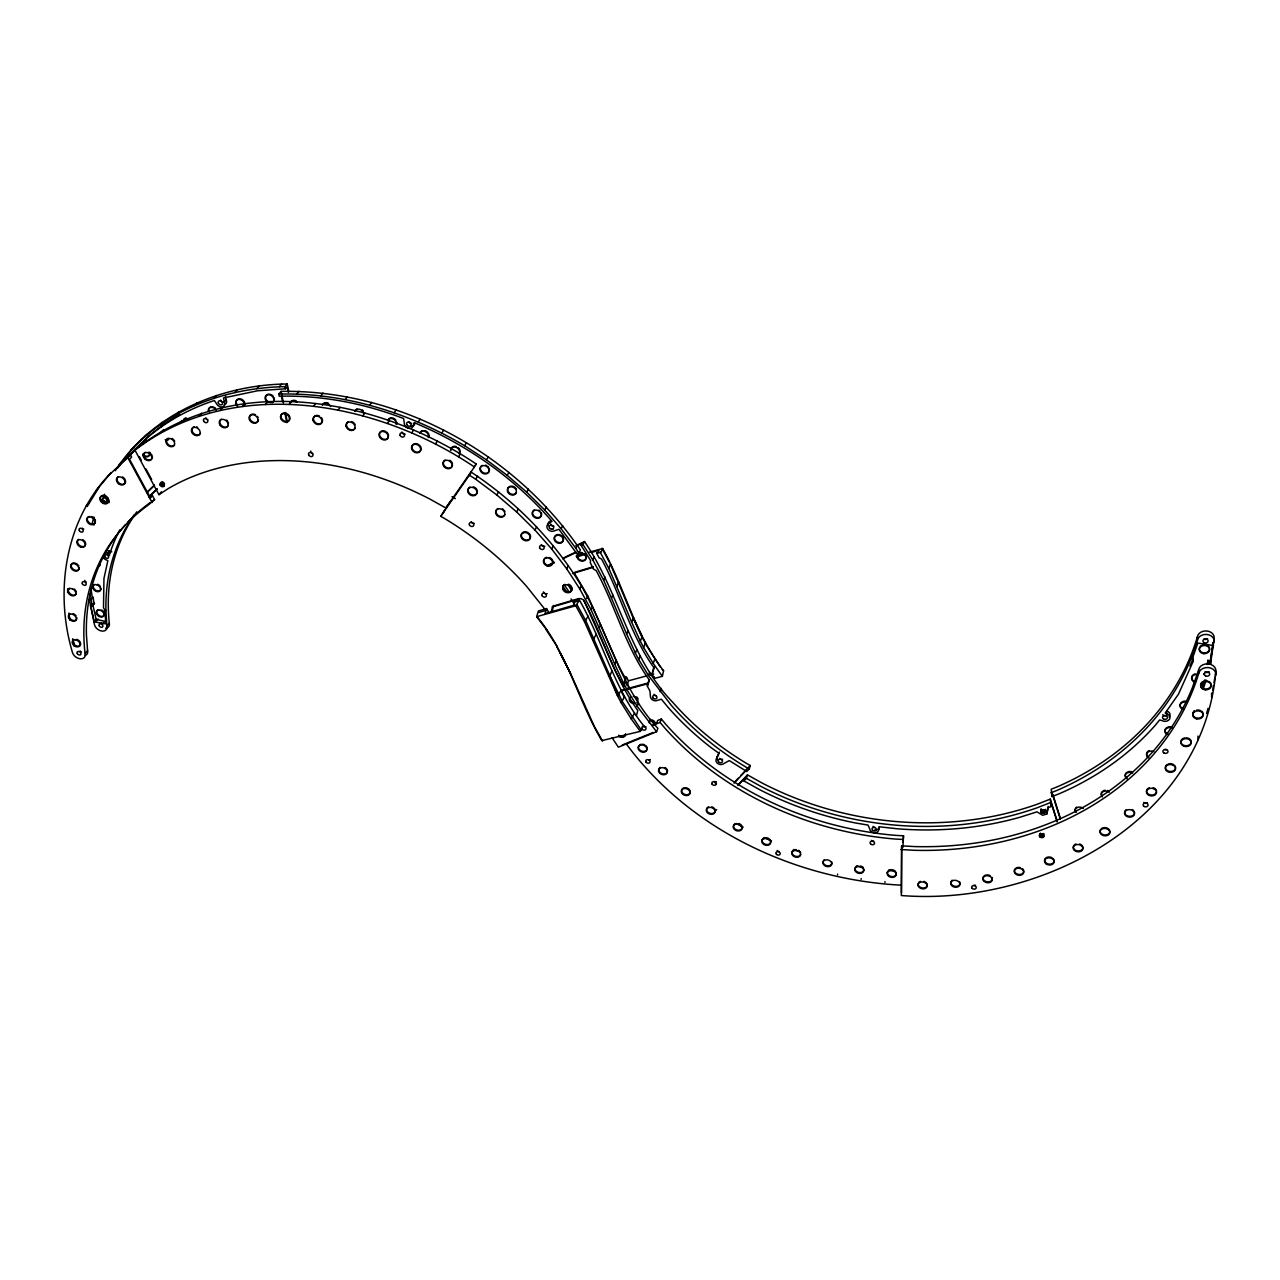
<?xml version="1.0" encoding="UTF-8"?>
<svg xmlns="http://www.w3.org/2000/svg" width="1280" height="1280" viewBox="0 0 1280 1280"><rect width="100%" height="100%" fill="white"/><g stroke="black" fill="none" stroke-linecap="round" stroke-linejoin="round"><path stroke-width="1.5" d="M1207.984 659.968L1208.032 663.488L1210.56 663.84L1214.176 638.32A8.464 6.736 -0.7 0 0 1206.64 630.944A8.464 6.736 -0.7 0 0 1197.344 637.024A300 251.488 10.9 0 1 1057.264 786.832L1051.2 789.232L1052.048 796.56L1059.456 793.648A305.712 256.016 10.9 0 0 1155.36 725.184L1159.6 719.952L1162.16 720.624A5.024 3.92 2.3 0 0 1169.456 719.28A5.024 3.92 2.3 0 0 1166.656 713.76L1166.704 710.976A5.008 3.904 2.3 0 1 1169.168 716.912M67.6 592.352L67.76 588.608M737.952 785.408L744.752 778.24L743.936 780.944L758.72 789.168A307.872 256.992 11.1 0 0 855.776 823.024L868.016 825.072L869.712 828.816A4.528 3.44 13.1 0 0 874.208 832.704A4.528 3.44 13.1 0 0 878.672 829.648L879.408 826.8L897.008 828.752A307.872 256.992 11.1 0 0 1020.144 817.184L1036.96 811.856L1042.704 815.312L1046.912 813.92L1048.144 807.68L1051.12 806.512L1051.392 803.664L1057.168 821.936M1052.048 796.56L1052.224 794.544M1046.912 813.92L1048.112 806.384M1051.12 806.512L1050.272 799.12L1037.792 804.032A302.112 252.448 11 0 1 761.696 782.816L747.456 774.88L738.064 784.768M1039.776 833.936C1038.016 836.768 1044.656 838.496 1042.608 833.856M1044.688 812.912C1048.72 806.208 1040.976 818.24 1041.088 810.432M1042.32 836.816L1043.2 833.728M1045.072 812.576L1045.616 809.296M1042.912 836.688L1043.712 833.488M1040.048 836.128L1040.336 833.184M1042.384 813.168C1043.632 809.968 1040.8 808.416 1041.36 812.608M1040.528 836.464L1040.816 833.52M1042.992 813.296L1043.264 810.432L1044.96 810.048M1041.088 836.704L1041.376 833.744M1043.6 813.28L1043.872 810.416M1041.696 836.816L1041.984 833.872M1044.176 813.152L1044.448 810.288M1040.784 811.76L1041.072 808.896M1040.992 812.208L1041.28 809.344M1041.824 812.944L1042.112 810.08M1213.568 641.984L1209.936 663.76L1212.624 644.64M1211.504 696.48L1212.128 692.784M1212.736 689.984L1213.376 685.424M1213.984 682.624L1214.928 677.088M1215.232 675.248L1215.888 671.408A8.672 6.832 0 0 0 1208.16 663.888A8.672 6.832 0 0 0 1198.624 670L1192.208 688.16A307.328 254.784 11.3 0 1 914.784 846.576L901.648 845.856L901.344 895.536C1039.616 906.416 1202.624 822 1215.888 671.408M902.896 847.44L903.52 835.792L895.968 835.392A305.136 253.824 11.2 0 1 665.472 723.952L661.344 718.976L657.664 720.48L656.656 723.12L653.056 724.592M903.024 842.16L903.52 835.792M884.88 882.416L885.04 881.616M878.672 829.648L879.232 826.848A4.512 3.44 13 0 1 877.008 829.632M861.056 879.376L861.232 878.576M551.184 612.288L552.656 606.256M552.384 610.816L553.52 605.504M837.488 874.88L837.664 874.08M1045.344 812.16L1044.832 810.368L1042.576 809.696A2.368 1.808 7.5 0 0 1041.104 810.416M92.064 524.096L93.856 516.992M94.032 525.008L95.376 519.728M636.528 715.488L637.808 710.496C613.44 676.928 603.2 635.84 583.328 599.824L580.816 598.576L552.304 606.96M575.872 545.664L584.512 541.568C619.376 592.144 628.8 657.088 672.592 702.144A300 251.488 10.9 0 0 747.104 763.744L750.272 765.52L749.248 768.928L746.784 771.52L729.264 760.576L723.536 763.76A4.432 3.44 18.3 0 1 717.84 763.584A4.432 3.44 18.3 0 1 716.448 758.928L719.04 753.376L710.832 747.408A305.712 256.016 10.9 0 1 668 707.264L661.392 699.216L657.456 700.384A4.48 3.536 21.1 0 1 650.464 697.056L649.936 691.008L647.328 686.16L649.024 679.584C625.264 646.432 615.456 605.984 596.112 570.464L593.664 569.248L590.288 562.704L590.576 560.496L581.168 545.488L582.336 543.104L577.2 545.552M649.456 679.616L648.608 682.896L628.544 688.272M602.688 548.56C625.008 588.288 634.96 634.528 663.584 670.784L662.368 676.304L654.416 678.432L652.08 674.064L653.776 667.504C630.256 634.528 620.624 594.32 601.504 558.992L599.072 557.792L596.576 553.12L600.88 552.384L602.688 548.56L589.024 552.224M654.528 666.736L652.08 674.064M1206.96 664.496L1207.984 660.736L1209.888 660.992M1202.064 688.592L1204.864 679.84M1206.112 680.048L1203.296 688.832M1206.592 713.536L1208.048 708.32M388.464 436.832L388.304 437.408A4.864 3.936 36.1 0 1 382.384 438.688A4.864 3.936 36.1 0 1 379.792 432.768A4.864 3.936 36.1 0 1 385.696 431.488M396.272 424.448L396.4 424.016A4.816 3.92 36.3 0 0 392.992 418.864A4.816 3.92 36.3 0 0 387.696 420.432M396.544 424.4L396.832 423.392A4.816 3.92 36.3 0 0 396.816 422.304M409.472 428.4A4.848 3.968 35.8 0 0 413.344 425.424L414.16 422.624C466.72 444.56 514.688 478.176 551.984 521.344L548.768 523.568A4.736 3.904 28 0 0 547.728 529.056A4.736 3.904 28 0 0 554.112 530.896L558.944 529.312L577.024 553.904L578.896 553.024L580.4 549.936C514.496 453.024 398.912 389.472 281.088 391.36L278.816 394.08L279.248 396.208C321.648 395.136 364.112 403.312 403.6 418.544L404.272 422.816A4.848 3.968 35.8 0 0 408.272 428.208M428.24 437.664L428.544 436.672A4.8 3.936 35 0 0 425.168 431.536A4.8 3.936 35 0 0 419.824 433.088M428.656 437.04L428.96 436.048A4.8 3.936 35 0 0 425.008 430.704M743.936 780.944L746.416 778.336L747.456 774.88M450.576 449.856L450.88 448.864A4.784 3.936 33.6 0 1 456.816 447.6A4.784 3.936 33.6 0 1 459.28 453.44M716.448 758.928L719.248 752.112M1050.864 792.832L1056.944 790.432A300.768 251.84 10.9 0 0 1191.088 658.464L1197.36 640.496L1197.344 637.024M1196.576 643.824L1192.304 656.032L1193.104 661.552L1178.496 694.112L1165.216 713.04L1166.656 713.76M1193.104 661.552L1192.304 658.784L1197.808 643.056L1213.616 645.616M102.24 499.616L104.224 497.44L108.736 501.136L106.784 503.312L102.24 499.616L104.656 494.24M612.128 737.792L618.368 747.2L656.576 731.728L657.856 728.288C620.208 687.936 608.368 632.544 581.376 585.824C553.856 540.256 515.584 501.456 471.216 472.144L470.08 473.792M652.848 725.312L660.08 722.368L661.344 718.976M649.152 722.768L650.464 719.344M660.08 691.664L661.328 688.384M537.328 617.024C567.376 653.408 578.096 700.544 601.808 740.608L640.256 731.376L643.232 726.048L644.112 726.224C613.648 688.672 602.752 640.368 578.848 599.072L579.056 600.672L575.776 605.776L536.64 616.672L538.368 610.992L546.56 608.576L549.2 613.312M1201.344 687.616L1203.424 682.224L1203.456 684.992M647.328 686.16L648.32 683.616L628.256 688.976M634.56 712.992L631.344 719.056L640.256 731.376M656.576 731.728L637.2 706.304L638.544 702.896M749.248 768.928L746.064 767.152A300.768 251.84 10.9 0 1 671.376 705.44L648.432 675.44L649.728 672.192M662.368 676.304L653.2 663.376L655.04 658.72M624.496 696.784L621.184 702.752L631.344 719.056M637.2 706.304L627.2 690.144L628.576 686.784M574.24 572.912L587.792 596L619.024 666.656L624.208 676.192L626.528 677.344L628.416 680.816L627.232 685.728L625.648 682.832M648.432 675.44L638.704 659.52L640.016 656.288M653.2 663.376L643.584 647.536L645.472 642.912L642.288 637.776M638.704 659.52L635.392 653.088L636.72 649.872M643.584 647.536L640.304 641.152L642.208 636.544L632.784 616.976L641.456 636.16M621.072 690.256L617.712 696.144L621.184 702.752M627.2 690.144L623.792 683.632L625.168 680.272M624.864 681.392L626.528 677.344M635.392 653.088L626.624 633.984L627.984 630.8M640.304 641.152L631.648 622.16L633.584 617.584M575.776 605.776L584.576 621.872L617.712 696.144L609.888 675.776L611.984 670.832M623.792 683.632L614.752 664.272L616.176 660.928M626.624 633.984L611.504 598.208L612.896 595.072M631.648 622.16L616.704 586.576L618.72 582.08L617.952 581.696L632.704 616.896M596.272 634.448L592.736 640.176M614.752 664.272L599.152 627.984L600.624 624.704M1189.856 666.048L1193.088 658.816M611.504 598.208L603.664 580.224L605.104 577.12M616.704 586.576L608.976 568.704L610.288 563.92L617.184 579.92M588.144 616.144L584.576 621.872M599.152 627.984L591.088 609.744L592.576 606.496M586.592 598.592L587.792 596M575.2 600.144L573.76 605.248L545.04 613.664L546.56 608.576M603.664 580.224L592.768 559.84L594.224 556.768M591.088 609.744L579.84 589.056L581.376 585.824M581.168 545.488L583.024 544.608L584.512 541.568M578.896 553.024L575.824 548.256L577.344 545.168M579.84 589.056L566.688 568.752L568.256 565.568M96.24 490.464L110.72 473.088C65.168 519.744 54.256 591.344 72.448 652.464A7.152 4.976 35.6 0 0 80.272 658.8A7.152 4.976 35.6 0 0 85.072 653.616L87.568 650.576L86.432 634.928A270.672 200.56 30.3 0 1 125.36 524.848M87.2 506.48L98.864 487.6M1192.592 713.984L1194.256 710.704M566.688 568.752L551.696 549.008L553.312 545.872M575.824 548.256L561.12 528.752L562.688 525.696M548.768 523.568L550.016 521.184A4.736 3.888 28 0 0 548.416 525.664M551.696 549.008L534.96 530.032L536.624 526.912M561.12 528.752L544.704 509.984L546.32 506.976M534.96 530.032L516.624 511.952L518.336 508.88M544.704 509.984L526.688 492.144L528.352 489.168M516.624 511.952L496.8 494.96L498.576 491.92M526.688 492.144L507.232 475.376L508.944 472.432M507.232 475.376L486.464 459.856L488.24 456.944M496.8 494.96L475.664 479.216L477.504 476.208M468.624 476.144L471.216 472.144M473.664 467.968L476.224 464.016C378.704 398.128 232.56 370.496 134.928 450.112L158.944 494.688L168.08 488.688A269.584 200.288 30.3 0 1 430.416 499.36L445.872 508.032L474.4 466.976C377.232 401.376 234.08 374.272 134.928 450.112M544.864 609.264L526.576 586.336A271.296 200.704 30.3 0 0 444.224 518.288L440.736 516.336L444.832 510.096L443.36 512.48M445.872 508.032L447.728 505.024M448.48 504.192L449.936 501.856M458.544 456.736L460.416 453.808M278.816 394.08C344.112 392.416 408.704 412.624 464.592 445.696L466.416 442.816M115.248 470.736C152.032 413.76 220.976 384.608 287.264 383.984L288.8 391.632M117.776 468L133.52 447.456M441.776 433.056L443.664 430.192M435.504 443.984L437.424 441.072M411.712 432.848L413.696 429.968M413.344 425.424L414.88 423.216A4.848 3.968 35.9 0 1 411.008 426.192M418.208 422.016L420.16 419.2M475.088 465.664L476.224 464.016M440.736 516.336L469.36 475.152L475.664 479.216M459.088 453.696L459.68 452.816A4.784 3.936 33.6 0 0 458.256 447.696M387.392 423.456L389.44 420.592M394.128 412.72L396.144 409.92M369.712 405.216L371.792 402.432M362.752 415.872L364.864 413.04M345.2 399.568L347.328 396.816M338.016 410.144L340.192 407.344M320.8 395.824L322.992 393.088M313.392 406.336L315.616 403.552M128.08 457.408L135.248 448.992M130.032 455.28L148.624 435.888M296.72 394L298.96 391.28M89.536 594.112L90.256 599.376L93.152 597.296L91.232 599.552L89.296 599.2L94.512 624.848A6.992 4.944 35.9 0 0 102.144 631.104A6.992 4.944 35.9 0 0 106.912 625.936L109.296 623.024A264.944 199.056 30.5 0 1 136.784 511.824M289.104 404.464L291.376 401.68M93.776 621.616L102.928 623.552L104.8 621.28L96.144 619.392L94.256 621.68L90.688 605.952M95.68 621.84L98.096 618.928M132.752 451.712C154.88 427.824 183.52 410.656 214.352 400.512L216.528 403.712A4.784 3.712 40.3 0 0 222.384 406.88A4.784 3.712 40.3 0 0 224.32 401.888L223.488 397.952L257.456 390.8L285.456 388.784L287.2 386.688L288.352 392.384M131.008 450.176C170.032 407.792 228.336 387.648 285.024 386.656L287.264 383.984M265.344 404.528L267.664 401.744M90.208 605.888L92.144 606.16L94.576 603.28M279.392 386.688L281.648 384M256.688 388.688L258.992 386.016M242.304 406.48L244.688 403.712M85.072 653.616A271.296 200.704 30.3 0 1 147.664 505.472L154.608 499.664L152.432 495.616L150.464 497.872L129.568 459.28L131.584 457.072L130.448 454.976L108.096 475.936M104.672 552.896A4.432 3.2 37.5 0 1 107.728 553.456L109.648 551.248L111.792 551.824M158.944 494.688L161.408 491.824M163.216 482.464C157.984 480.304 162.16 490.272 164.448 483.808L164.16 483.232M160.512 484.032L162.448 481.808L164.448 483.808M160.704 484.544L162.656 482.32M161.024 485.04L162.976 482.816M161.456 485.472L163.392 483.248M161.968 485.808L163.904 483.584M234.864 392.544L237.216 389.872M220.192 410.32L222.624 407.552M224.32 401.888L226.16 399.792L225.344 395.856M214.096 398.192L216.496 395.504M199.168 415.952L201.632 413.184M105.68 501.984L107.632 499.808M106.304 502.592L108.256 500.432M194.56 405.536L196.976 402.864M179.392 423.328L181.888 420.56M177.776 416.368L179.68 414.272L164.768 423.632M176.368 414.528L178.816 411.84M161.008 432.336L163.536 429.568M161.168 426.784L163.648 424.08M124.336 459.76L121.728 462.592L130.448 454.976M159.632 425.024L162.112 422.336M86.208 506.048L88.848 503.168M144.112 442.912L146.672 440.128M119.248 464.56L121.776 461.84M144.496 436.96L146.992 434.256M735.584 781.04L738.256 778.224M740.928 775.392L750.272 765.52M734.048 783.168L746.24 770.288M715.472 810.864L716.672 809.6M734.176 824.496L734.624 824.032A4.432 3.344 17.4 0 1 735.504 823.568M1043.424 836.448L1043.568 833.872M608.512 676.32L609.888 675.776L622.464 701.792L641.536 730.432M148.08 436.48L163.104 424.672M534.4 509.888L533.552 510.496A4.72 3.888 28.9 0 0 533.776 515.84A4.72 3.888 28.9 0 0 539.728 517.216L540.592 516.608A4.72 3.888 28.9 0 0 541.312 512.736M544.8 558.256L545.68 557.664A4.784 3.872 27.3 0 1 546.736 557.328M149.728 497.392L152.432 495.616M151.664 501.6L154.608 499.664M660.384 767.392L659.872 767.68A4.464 3.424 20.1 0 0 659.872 772.304A4.464 3.424 20.1 0 0 665.552 773.696L666.416 773.216A4.464 3.424 20.1 0 0 666.768 769.008M549.152 564.72L554.352 562.256M563.04 558.144L575.2 552.4M547.216 566.144L554.096 562.896M562.72 558.816L576.496 552.304M622.304 744.976L653.136 732.48M1049.936 802.784L1037.424 807.68A302.896 252.8 11.1 0 1 760.704 786.288L746.416 778.336M550.992 563.92L553.616 563.008M564.944 584.384L564.896 584.4A4.736 3.824 26 0 0 563.6 589.456A4.736 3.824 26 0 0 569.52 591.888A4.736 3.824 26 0 0 571.856 587.264M576.08 556.192L583.472 553.92M576.752 556.976L585.984 554.16M591.52 552.48L598.896 550.224L597.36 553.456L596.576 553.12M574.672 572.32L593.264 566.72M572.48 573.568L592.944 567.392M554.56 605.696L579.248 598.432M538.704 612.528L546.768 610.16M575.424 601.744L579.056 600.672M628.416 680.816L646.496 675.936M650.112 674.96L653.744 673.984M624.896 689.248L620.944 690.928L624.592 689.952M641.36 744.272L640.352 744.544A4.48 3.456 21 0 0 639.504 745.04M902.832 839.456L895.264 839.04A305.936 254.176 11.2 0 1 664.208 727.36L660.08 722.368M900.944 849.552L914.128 850.288A308.144 255.136 11.4 0 0 1198.656 673.648A8.704 6.848 0.1 0 1 1208.208 667.552A8.704 6.848 0.1 0 1 1215.952 675.072M888.64 870.288L894.624 870.672M901.376 885.184C795.456 879.664 689.68 829.984 626.096 743.648M102.928 623.552L105.808 623.76L104.928 610.176L103.504 607.76L103.952 578.48L107.856 560.688L106.528 560.032A4.432 3.2 37.5 0 1 103.088 557.248M76.128 646.384L74.672 646.208L73.024 639.152M1211.472 693.584L1212.176 697.376M162.512 486.032L163.584 486.096A2.336 1.76 38.6 0 0 164.4 485.632M856.976 866.048L862.864 867.168M1191.088 658.464L1192.304 658.784M107.728 553.456L109.872 554.032L111.424 548.944A269.904 202.512 30.5 0 1 119.776 529.824M104.928 610.176L105.92 610.432L106.912 625.936M1195.632 681.6L1194.384 681.248A5.088 4 0.5 0 1 1192.912 674.992M1195.104 682.224L1194.384 682.016A5.088 4.016 0.5 0 1 1191.904 677.104A5.088 4.016 0.5 0 1 1197.76 674.544M793.504 849.52L799.184 851.344M1183.52 708.752L1182.336 708.304A5.024 3.92 1.4 0 1 1180.32 703.776M1183.52 709.536L1182.336 709.088A5.024 3.936 1.5 0 1 1180.56 704.08A5.024 3.936 1.5 0 1 1186.672 702.112M1171.952 727.152L1171.568 726.992A4.96 3.856 2.4 0 0 1167.776 727.088M1171.952 727.936L1171.552 727.776A4.96 3.856 2.4 0 0 1165.472 729.568A4.96 3.856 2.4 0 0 1167.088 734.512M1168.256 734.208L1167.104 733.728A4.96 3.856 2.4 0 1 1166.688 727.616M1153.92 751.696L1153.04 751.328A4.896 3.776 3.4 0 0 1147.376 752.64A4.896 3.776 3.4 0 0 1147.728 757.248L1148.688 757.92M1173.328 764.448L1172.144 763.952A5.088 3.904 3 0 0 1168.256 764.032M1153.168 787.696L1154.336 788.176A5.024 3.824 4 0 1 1156.448 790.688M536.64 616.672L546.752 629.936M764.32 837.584L771.44 840.896M663.584 670.784L662.24 669.584M546.112 629.68L557.376 646.8M736.384 823.488L743.232 827.216M556.688 646.448L570.576 673.488L594.144 726.064L602.528 741.024M464.592 445.696L486.464 459.856M82.704 539.632L83.712 540.288M1108.304 828.768L1108.64 829.008A4.896 3.68 5.9 0 1 1108.224 834.192A4.896 3.68 5.9 0 1 1101.328 833.584L1100.608 832.752A4.896 3.68 5.9 0 1 1100.912 829.088M1109.296 791.376L1108.704 790.944A4.768 3.648 5.4 0 0 1107.584 790.48M1109.264 792.16L1108.656 791.744A4.768 3.648 5.4 0 0 1102.864 791.824A4.768 3.648 5.4 0 0 1101.76 796.144L1102.4 796.896M1132.32 809.536L1133.296 810.224M1126.752 777.792L1126.416 777.552A4.832 3.712 4.4 0 1 1126.864 772.336M1127.328 779.024L1126.384 778.352A4.832 3.712 4.4 0 1 1126.4 773.456A4.832 3.712 4.4 0 1 1132.72 773.024M1148.704 757.136L1147.744 756.448A4.896 3.776 3.4 0 1 1149.312 750.624M570.576 673.488L560.288 653.152M106.912 496.704L106.832 496.64A4.688 3.424 39 0 0 105.824 495.968M123.936 478.064L124.368 478.496A4.72 3.488 39.3 0 1 125.024 479.488M142.768 454.144L143.616 455.008A4.608 3.456 39.8 0 0 148.256 456.08A4.608 3.456 39.8 0 0 149.888 452.544M143.008 455.536L143.072 455.6A4.624 3.456 39.7 0 0 148.144 456.464A4.624 3.456 39.7 0 0 148.96 452.096M151.184 454.064L151.216 454.096A4.736 3.552 39.6 0 1 151.872 455.104M1022.544 868.768L1023.248 869.584A4.72 3.52 8.8 0 1 1021.296 874.208A4.72 3.52 8.8 0 1 1014.96 872.32L1014.528 871.424A4.72 3.52 8.8 0 1 1015.12 868.8M1052.896 858.368L1053.6 859.184A4.768 3.568 7.9 0 1 1052.096 863.68A4.768 3.568 7.9 0 1 1045.872 862.784L1045.152 861.968A4.768 3.568 7.9 0 1 1045.376 858.416M1081.776 845.168L1082.416 845.92A4.832 3.616 6.9 0 1 1080.848 850.48A4.832 3.616 6.9 0 1 1074.544 849.584L1073.84 848.752A4.832 3.616 6.9 0 1 1074.08 845.152M1076.368 812.128L1075.664 811.328A4.72 3.584 6.4 0 1 1075.392 808.576M562.736 585.984L566.96 592.32M564.208 584.672L568.832 591.584M660.528 667.168L644.752 642.592M174.032 440.08L174.688 441.104M583.024 544.608L592.768 559.84M216.256 410.416L215.744 409.584A4.72 3.648 40.1 0 0 210.576 407.456A4.72 3.648 40.1 0 0 208.32 411.312M571.024 598.896L575.088 605.472M237.28 404.896L236.64 403.872A4.752 3.712 40 0 1 238.608 398.896A4.752 3.712 40 0 1 244.432 402.048L244.8 403.136A4.752 3.712 40 0 1 244.656 405.2M568.288 585.168L571.36 590.144M577.104 604.816L585.92 620.976L609.888 675.776M127.856 457.792L152.112 502.56M139.44 456.832L141.328 460.336M146.032 469.056L151.664 479.536M600.112 552.048L608.976 568.704M601.984 548.272L609.36 562.176M621.744 692.448L624.144 696.976M959.44 881.616L959.872 882.48A4.624 3.424 10.8 0 1 956.528 886.384A4.624 3.424 10.8 0 1 950.976 883.408L950.832 882.496A4.624 3.424 10.8 0 1 951.024 881.616M991.92 877.392L992.176 877.936A4.672 3.472 9.8 0 1 989.312 881.792A4.672 3.472 9.8 0 1 983.584 879.76L983.152 878.864A4.672 3.472 9.8 0 1 983.712 876.272M584 600.4L615.376 671.136L623.824 686.64L623.616 685.152M108.736 501.136L109.12 502.624M228.144 422.048L228.512 423.152M273.904 397.408L274.272 398.496A4.768 3.76 39.7 0 1 271.344 402.496A4.768 3.76 39.7 0 1 266.016 399.248L265.664 398.144A4.768 3.76 39.7 0 1 270.288 394.32M1050.272 799.12L1057.232 821.104M1052.928 794.704L1060.4 818.432M1052.304 793.728L1060.336 819.232M72.528 639.088L74.192 646.16M96.144 619.392L92.608 603.696L94.048 603.904L93.152 597.296M281.088 391.36L283.44 402.896M285.392 412.512L287.344 422.128M281.424 395.984L282.576 401.696M284.896 413.136L286.832 422.656M285.024 386.656L285.456 388.784M896.16 872.72L896.304 873.616A4.512 3.36 12.7 0 1 891.824 876.576A4.512 3.36 12.7 0 1 887.36 872.736M654.208 676.928L654.416 678.432M68.896 613.056L69.936 620.144M90.976 588.352L92.176 597.12M91.232 599.552L92.144 606.16M289.904 417.568L289.888 417.424A4.864 3.84 38.8 0 0 288.016 414.352M1212.912 642.816L1212.96 645.552M1210.512 660.32L1210.56 663.84M1203.84 673.728L1203.856 674.528M901.648 845.856L901.472 893.008M1198.624 670L1198.656 673.648M1197.968 736.048L1197.984 739.808M451.984 496.64A267.216 199.648 30.4 0 1 455.344 498.64M290.16 402.896A4.816 3.824 39 0 1 296.88 402.288M291.168 401.44A4.816 3.824 39 0 1 296.336 400.976M450.976 450.304A4.784 3.936 33.6 0 1 450.976 449.232L451.28 448.24A4.784 3.936 33.6 0 1 456.08 446.496M388.704 418.96A4.816 3.92 36.3 0 1 390.528 417.952M391.664 417.856A4.816 3.92 36.3 0 1 395.872 420.144M420.256 432.464A4.8 3.936 35 0 1 422.688 430.608M355.008 411.104A4.816 3.888 37.4 0 1 359.664 409.312A4.816 3.888 37.4 0 1 363.664 413.568M355.2 411.504A4.816 3.888 37.4 0 1 356.832 408.992M362.304 409.904A4.816 3.888 37.4 0 1 363.168 410.816M411.68 423.376A2.416 1.968 35.9 0 1 408.688 421.76M875.936 829.888A4.512 3.44 13 0 1 874.784 829.888M874.944 827.376A2.256 1.712 13 0 1 873.008 826.336M323.328 403.776A4.816 3.856 38.3 0 1 328.544 403.312M322.32 405.232A4.816 3.856 38.3 0 1 326.336 403.312A4.816 3.856 38.3 0 1 330.576 406.592M508.08 488A4.752 3.904 30.4 0 0 509.408 493.024A4.752 3.904 30.4 0 0 514.944 493.968L515.792 493.36A4.752 3.904 30.4 0 0 516.4 492.544M515.088 487.504A4.752 3.904 30.4 0 0 508.688 487.184L507.696 488.64A4.752 3.92 30.4 0 0 509.04 493.664A4.752 3.92 30.4 0 0 514.576 494.608L515.424 494A4.752 3.92 30.4 0 0 514.704 488.16A4.752 3.92 30.4 0 0 508.32 487.824M515.904 488.4A4.752 3.904 30.4 0 1 516.48 489.424M553.136 528.944A4.736 3.888 28 0 1 551.952 528.736M553.824 526.192A2.352 1.936 28 0 1 550.768 524.064M488.48 472.24A4.768 3.936 32 0 1 482.592 472.304A4.768 3.936 32 0 1 480.72 466.848L481.328 466.016A4.768 3.936 32 0 1 482.176 465.408M485.536 465.152A4.768 3.936 32 0 1 486.688 465.616M487.712 466.336A4.768 3.936 32 0 1 488.544 467.232M489.12 468.272A4.768 3.936 32 0 1 489.088 471.408L488.096 472.88A4.768 3.936 32 0 1 482.208 472.944A4.768 3.936 32 0 1 480.32 467.488L480.928 466.656A4.768 3.936 32 0 1 486.832 466.592A4.768 3.936 32 0 1 488.704 472.048M561.904 535.92A4.688 3.84 27.4 0 1 561.648 542.208L560.608 542.544A4.688 3.84 27.4 0 1 555.344 540.368A4.688 3.84 27.4 0 1 555.52 535.552L556.384 534.96A4.688 3.84 27.4 0 1 560.896 535.216M538.928 510.128A4.72 3.888 28.9 0 1 539.936 510.832M717.52 759.808A4.432 3.424 18.3 0 1 717.312 756.288M722.576 759.232A2.208 1.712 18.3 0 1 719.584 758.336M584.752 553.904A4.624 3.792 26.1 0 1 585.056 559.712A4.624 3.792 26.1 0 1 578.464 558.56A4.624 3.792 26.1 0 1 579.296 552.96L580.336 552.624A4.624 3.792 26.1 0 1 582.64 552.752M655.776 695.632A2.224 1.76 21.1 0 1 654.064 694.304M652.016 719.92A4.4 3.44 21 0 1 653.072 720.352M654.016 720.992A4.4 3.44 21 0 1 654.752 721.792M655.264 722.672A4.4 3.44 21 0 1 655.056 725.344M634.208 702.896A4.432 3.472 21.8 0 1 629.664 698.048M636.704 696.992A4.432 3.472 21.8 0 1 637.968 698.688M650.624 720.432A4.416 3.44 21 0 1 655.136 725.248M633.28 696.4A4.432 3.472 21.8 0 1 637.456 698.944A4.432 3.472 21.8 0 1 636.88 702.8M633.936 703.616A4.432 3.472 21.8 0 1 629.76 701.088A4.432 3.472 21.8 0 1 630.336 697.232M1127.92 771.824A4.832 3.712 4.4 0 1 1131.616 771.76M1197.36 640.496A8.48 6.752 -0.6 0 1 1206.672 634.432A8.48 6.752 -0.6 0 1 1214.24 641.824M1075.6 812.128A4.72 3.584 6.4 0 1 1077.136 807.6A4.72 3.584 6.4 0 1 1083.296 808.464M1075.92 807.76A4.72 3.584 6.4 0 1 1076.704 807.072M1101.808 795.344A4.768 3.648 5.4 0 1 1102.096 791.712M1102.912 791.024A4.768 3.648 5.4 0 1 1105.12 790.272M1180.896 702.848A5.024 3.92 1.4 0 1 1181.744 702.08M1182.832 701.52A5.024 3.92 1.4 0 1 1185.376 701.12M1207.616 638.608A2.592 2.064 -0.7 0 1 1204.016 639.136M1167.104 714.992A2.496 1.952 2.2 0 1 1162.8 714.672M1207.376 645.472A5.152 4.096 -0.4 0 1 1209.264 650.224A5.152 4.096 -0.4 0 1 1203.968 652.912L1202.656 652.672A5.152 4.096 -0.4 0 1 1199.584 647.456M1200.192 646.496A5.152 4.096 -0.4 0 1 1201.104 645.712M1202.24 645.136A5.152 4.096 -0.4 0 1 1206.176 644.976M1193.92 674.32A5.088 4 0.5 0 1 1195.12 673.872M101.04 588.208A4.336 3.088 36.8 0 1 96.08 590.48A4.336 3.088 36.8 0 1 94.048 584.512M97.696 584.288A4.336 3.088 36.8 0 1 100.288 586.352M146.928 492.672A269.904 202.512 30.5 0 1 154.08 485.888M104.368 614.912A4.288 3.04 36.2 0 1 98.608 615.2A4.288 3.04 36.2 0 1 97.904 609.728M101.696 610A4.288 3.04 36.2 0 1 104.4 613.184M105.92 610.432A265.552 199.216 30.5 0 1 134.336 514.624M148.96 497.088A265.552 199.216 30.5 0 1 157.344 489.056M271.408 394.768A4.768 3.76 39.7 0 1 273.28 396.384M272.336 402.64A4.768 3.76 39.7 0 0 273.776 399.088L273.424 398A4.768 3.76 39.7 0 0 268.096 394.72A4.768 3.76 39.7 0 0 265.168 398.736L265.52 399.824A4.768 3.76 39.7 0 0 268.032 402.448M237.616 406.368A4.752 3.712 40 0 1 236.768 405.472L236.128 404.464A4.752 3.712 40 0 1 238.096 399.472A4.752 3.712 40 0 1 243.92 402.64L244.288 403.728A4.752 3.712 40 0 1 244.368 404.8M209.216 411.792A4.72 3.648 40.1 0 1 209.44 407.856A4.72 3.648 40.1 0 1 213.28 406.96M214.4 407.408A4.72 3.648 40.1 0 1 215.408 408.112M183.296 420.336A4.688 3.584 40.1 0 1 188.656 419.088M102.336 502.464A2.256 1.648 38.8 0 1 105.872 503.504M105.552 502.384A2.256 1.648 38.9 0 1 104.624 501.008M101.664 622.992A2.128 1.504 36 0 1 101.472 622.544M109.552 555.536A2.208 1.584 37.5 0 1 108.032 554.912M147.472 491.904A269.424 202.384 30.5 0 1 154.512 485.04M105.744 550.992A4.416 3.2 37.5 0 1 109.648 551.248M226.16 399.792A4.768 3.696 40.3 0 1 224.224 404.768M223.232 402.192A2.368 1.84 40.3 0 1 220.672 400.032M109.296 623.024A6.976 4.944 36 0 1 105.6 628.176M148.752 497.088A264.944 199.056 30.5 0 1 156.896 488.896M183.632 420.704A4.688 3.584 40.1 0 1 185.936 417.952M168.896 438.624A4.656 3.52 40 0 1 165.792 440.464M168.256 439.424A4.656 3.52 40 0 1 165.232 439.68M99.76 562.192A4.384 3.152 37.4 0 1 98.352 566.544M451.76 466.8A4.848 3.968 33.4 0 0 449.264 460.912A4.848 3.968 33.4 0 0 443.264 462.176L442.96 463.168A4.848 3.968 33.4 0 0 445.76 468.048A4.848 3.968 33.4 0 0 451.152 467.632L452.176 466.144A4.848 3.952 33.4 0 0 452.48 465.152M468.656 488.384A4.864 3.968 31.7 0 1 474.656 488.32A4.864 3.968 31.7 0 1 476.592 493.856M474.208 523.392A2.4 1.936 30.8 0 1 471.232 521.776M800.672 854.352A4.448 3.328 15.6 0 1 795.392 856.24A4.448 3.328 15.6 0 1 792.16 851.776L792.56 850.992A4.448 3.328 15.6 0 1 793.232 850.352M794.128 849.904A4.448 3.328 15.6 0 1 796.304 849.664M798.512 850.32A4.448 3.328 15.6 0 1 799.44 850.96M800.16 851.728A4.448 3.328 15.6 0 1 800.624 852.592M762.176 839.84A4.448 3.344 16.5 0 0 764.912 844.112A4.448 3.344 16.5 0 0 770.288 843.2L770.688 842.416A4.448 3.344 16.5 0 0 770.608 840.64M765.152 837.712A4.448 3.344 16.5 0 0 762.576 839.056L761.968 840.624A4.448 3.344 16.5 0 0 764.688 844.896A4.448 3.344 16.5 0 0 770.064 843.984L770.464 843.2A4.448 3.344 16.5 0 0 767.744 838.912A4.448 3.344 16.5 0 0 762.368 839.84M766.272 837.712A4.448 3.344 16.5 0 1 768.48 838.368M769.408 839.008A4.448 3.344 16.5 0 1 770.128 839.776M684.56 787.776A4.448 3.392 19.3 0 0 683.536 788.032L682.688 788.512A4.448 3.392 19.3 0 0 683.04 793.456A4.448 3.392 19.3 0 0 689.184 794.016L689.808 793.344A4.448 3.392 19.3 0 0 690.064 790.736M685.68 787.76A4.448 3.392 19.3 0 1 687.888 788.432M688.816 789.072A4.448 3.392 19.3 0 1 689.568 789.856M887.36 872.672A4.512 3.376 12.7 0 1 891.68 870.576A4.512 3.376 12.7 0 1 896 873.52L896.16 874.416A4.512 3.376 12.7 0 1 891.68 877.376A4.512 3.376 12.7 0 1 887.216 873.536L887.52 871.872A4.512 3.36 12.7 0 1 887.968 871.088M823.232 861.152A4.464 3.344 14.6 0 0 826.448 865.616A4.464 3.344 14.6 0 0 831.776 863.744L831.904 862.88A4.464 3.344 14.6 0 0 831.744 861.984M823.648 860.384A4.464 3.344 14.6 0 1 824.336 859.744M650.368 759.616A2.224 1.712 20.7 0 1 648.736 759.648M888.672 870.448A4.512 3.36 12.7 0 1 894.08 870.432M895.008 871.072A4.512 3.36 12.7 0 1 895.712 871.856M733.984 824.688A4.432 3.344 17.4 0 0 735.84 829.52A4.432 3.344 17.4 0 0 741.696 828.832L742.096 828.048A4.432 3.344 17.4 0 0 738.784 823.536M547.168 593.648A2.352 1.888 26.7 0 1 543.504 591.888M544.848 546.16A2.4 1.952 27.8 0 1 541.344 544.72M625.536 734.016A4.544 3.504 21.9 0 1 623.632 736.992L622.608 737.28A4.544 3.504 21.9 0 1 619.248 736.64M625.776 734.208A4.544 3.504 21.9 0 1 623.936 736.24L622.912 736.528A4.544 3.504 21.9 0 1 618.576 735.232M527.824 532.512A4.8 3.92 28.7 0 0 523.232 532.24L522.352 532.848A4.8 3.92 28.7 0 0 522.624 538.256A4.8 3.92 28.7 0 0 528.672 539.664L529.552 539.072A4.8 3.92 28.7 0 0 528.848 533.216M386.752 432.208A4.864 3.936 36.1 0 1 388.56 435.296M418.24 444.304A4.864 3.952 34.8 0 0 412.272 445.584L411.984 446.592A4.864 3.952 34.8 0 0 415.392 451.76A4.864 3.952 34.8 0 0 420.784 450.208L421.088 449.2A4.864 3.952 34.8 0 0 419.28 445.024M779.056 851.472A2.208 1.664 16.1 0 1 777.152 850.448M95.424 522.384A4.64 3.36 38.6 0 1 90.256 523.488L89.264 522.816A4.64 3.36 38.6 0 1 89.36 516.4M91.456 516.528A4.64 3.36 38.6 0 1 92.544 516.976M93.552 517.648A4.64 3.36 38.6 0 1 94.4 518.496M95.056 519.456A4.64 3.36 38.6 0 1 95.456 520.48M87.568 650.576A7.136 4.976 35.7 0 1 85.28 655.456M873.648 841.056A2.272 1.712 13.1 0 1 871.472 840.416M127.968 522A270.672 200.56 30.3 0 1 150.176 502.576M125.424 480.544A4.72 3.488 39.3 0 1 123.792 484.112A4.72 3.488 39.3 0 1 119.04 483.008L118.176 482.144A4.72 3.488 39.3 0 1 118.304 476.72M122.464 476.944A4.72 3.488 39.3 0 1 123.488 477.616M108.752 499.52A4.688 3.424 39 0 1 103.488 502.592L102.464 501.92A4.688 3.424 39 0 1 100.592 497.104A4.688 3.424 39 0 1 104.736 495.504M107.696 497.504A4.688 3.424 39 0 1 108.352 498.48M76.864 617.712A4.432 3.12 36.5 0 1 71.84 619.984A4.432 3.12 36.5 0 1 69.696 613.936M73.424 613.728A4.432 3.12 36.5 0 1 74.432 614.256M75.344 614.976A4.432 3.12 36.5 0 1 76.08 615.824M355.264 427.952A4.88 3.92 37.2 0 1 350.56 429.712A4.88 3.92 37.2 0 1 346.512 425.44L346.48 424.336A4.88 3.92 37.2 0 1 348.112 421.824M351.456 421.536A4.88 3.92 37.2 0 1 355.152 424.72M549.12 557.472A4.784 3.872 27.3 0 1 552.848 561.072A4.784 3.872 27.3 0 1 551.056 564.992L550 565.344A4.784 3.872 27.3 0 1 545.024 563.584A4.784 3.872 27.3 0 1 544.176 559.056M496.368 510.032A4.832 3.952 30.2 0 0 497.744 515.104A4.832 3.952 30.2 0 0 503.376 516.08L504.24 515.472A4.832 3.952 30.2 0 0 504.864 514.64M497.856 508.592A4.832 3.952 30.2 0 0 496.992 509.2L495.984 510.704A4.832 3.952 30.2 0 0 497.36 515.792A4.832 3.952 30.2 0 0 502.992 516.752L503.856 516.144A4.832 3.952 30.2 0 0 503.104 510.224A4.832 3.952 30.2 0 0 496.592 509.872M502.448 508.832A4.832 3.952 30.2 0 1 503.488 509.552M504.336 510.464A4.832 3.952 30.2 0 1 504.912 511.504M568.32 584.224A4.736 3.824 26 0 1 571.296 586.272M476.368 494.032A4.864 3.968 31.7 0 1 470.384 494.08A4.864 3.968 31.7 0 1 468.464 488.56M469.92 487.088A4.864 3.968 31.7 0 0 469.072 487.712L468.048 489.216A4.864 3.968 31.7 0 0 469.984 494.736A4.864 3.968 31.7 0 0 475.968 494.704L476.992 493.2A4.864 3.968 31.7 0 0 477.312 491.12M473.36 486.848A4.864 3.968 31.7 0 1 477.008 490.016M1210.704 683.136A5.296 4.144 0.4 0 1 1205.44 689.008L1204.096 688.768A5.296 4.144 0.4 0 1 1202.512 681.696M1203.664 681.12A5.296 4.144 0.4 0 1 1207.712 680.992M1208.944 681.488A5.296 4.144 0.4 0 1 1209.968 682.224M642.016 726.944A2.288 1.776 21.2 0 1 645.28 727.152A2.288 1.776 21.2 0 1 645.296 729.84A2.288 1.776 21.2 0 1 642.032 729.168M708.56 806.88A4.432 3.36 18.4 0 0 707.696 807.36L707.04 808.016A4.432 3.36 18.4 0 0 708.464 812.592A4.432 3.36 18.4 0 0 714.144 812.816L714.784 812.16A4.432 3.36 18.4 0 0 714.56 808.704M711.824 806.848A4.432 3.36 18.4 0 1 713.824 807.92M854.944 868.688A4.496 3.344 13.6 0 1 859.792 866.672A4.496 3.344 13.6 0 1 863.68 870.416M863.712 870.48A4.496 3.344 13.6 0 1 858.864 872.48A4.496 3.344 13.6 0 1 854.976 868.752M857.168 866.016A4.496 3.344 13.6 0 0 855.12 867.888L854.816 869.552A4.496 3.344 13.6 0 0 858.704 873.296A4.496 3.344 13.6 0 0 863.536 871.28L863.856 869.616A4.496 3.344 13.6 0 0 863.696 868.72M860.528 866A4.496 3.344 13.6 0 1 863.232 867.856M1201.472 711.12A5.232 4.064 1.2 0 1 1202.608 716A5.232 4.064 1.2 0 1 1196.864 718.064L1195.584 717.712A5.232 4.064 1.2 0 1 1194.08 711.36M1196.352 710.224A5.232 4.064 1.2 0 1 1200.336 710.512M1101.744 828.384A4.896 3.68 5.9 0 1 1107.68 828.336M665.072 767.568A4.464 3.424 20.1 0 1 666.016 768.224M920.496 881.376A4.576 3.408 11.8 0 0 918.192 884.128L918.336 885.024A4.576 3.408 11.8 0 0 923.264 888.032A4.576 3.408 11.8 0 0 927.264 885.024L927.12 884.128A4.576 3.408 11.8 0 0 925.968 882.464M923.936 881.376A4.576 3.408 11.8 0 1 925.04 881.824M951.488 880.832A4.624 3.424 10.8 0 1 952.24 880.192M1015.904 868.144A4.72 3.52 8.8 0 1 1020.48 867.664M984.48 875.632A4.672 3.472 9.8 0 1 990.096 875.616M1209.152 671.664A2.656 2.096 0 0 1 1204.96 671.808M1166.608 749.488A2.56 1.968 2.8 0 1 1164.672 749.52M1147.328 802.656A2.496 1.888 4.3 0 1 1143.808 802.352M405.152 434.16A2.432 1.984 35.7 0 1 401.968 431.968M152.272 456.16A4.736 3.552 39.6 0 1 150.592 459.792A4.736 3.552 39.6 0 1 145.824 458.688L144.96 457.808A4.736 3.552 39.6 0 1 145.152 452.336M149.328 452.528A4.736 3.552 39.6 0 1 150.352 453.232M289.952 418.528A4.864 3.84 38.8 0 1 286.304 421.504A4.864 3.84 38.8 0 1 281.424 418.16L281.056 417.04A4.864 3.84 38.8 0 1 282.56 413.44A4.864 3.84 38.8 0 1 286.976 413.632M451.568 466.992A4.848 3.952 33.4 0 1 446.176 467.392A4.848 3.952 33.4 0 1 443.376 462.528L443.68 461.52A4.848 3.952 33.4 0 1 445.12 460.048M449.68 460.272A4.848 3.952 33.4 0 1 452.48 464.064M174.512 445.024A4.768 3.616 39.7 0 1 168.528 444.752L167.648 443.856A4.768 3.616 39.7 0 1 167.904 438.304M172.128 438.496A4.768 3.616 39.7 0 1 173.168 439.2M312.752 453.648A2.4 1.888 37.1 0 1 310.736 451.024M207.936 419.856A2.416 1.856 40 0 1 205.904 417.76M647.088 749.12A4.48 3.456 21 0 1 646.096 750.624L645.248 751.12A4.48 3.456 21 0 1 639.952 750.096A4.48 3.456 21 0 1 638.864 745.712M642.48 744.24A4.48 3.456 21 0 1 644.704 744.912M645.664 745.552A4.48 3.456 21 0 1 647.152 748.192M645.952 726.672A2.272 1.776 21.2 0 1 644.256 726.432M76.32 593.552A4.48 3.168 37.1 0 1 70.416 594.016A4.48 3.168 37.1 0 1 69.456 588.24M74.352 589.056A4.48 3.168 37.1 0 1 75.2 589.84M75.856 590.752A4.48 3.168 37.1 0 1 76.288 591.728M85.6 543.072A4.592 3.296 38.1 0 1 81.552 546.448L80.48 546.016A4.592 3.296 38.1 0 1 78.688 539.376M84.56 541.12A4.592 3.296 38.1 0 1 85.2 542.08M79.36 567.936A4.528 3.232 37.6 0 1 75.232 570.272L74.16 569.84A4.528 3.232 37.6 0 1 71.2 565.024A4.528 3.232 37.6 0 1 75.296 563.136M76.352 563.584A4.528 3.232 37.6 0 1 77.344 564.24M78.192 565.056A4.528 3.232 37.6 0 1 78.832 565.984M258.496 419.648A4.848 3.792 39.3 0 1 254.912 422.592A4.848 3.792 39.3 0 1 250.048 419.28L249.68 418.176A4.848 3.792 39.3 0 1 251.12 414.576A4.848 3.792 39.3 0 1 255.488 414.768M257.408 416.4A4.848 3.792 39.3 0 1 258.064 417.44M319.52 416.048A4.88 3.888 38.1 0 0 313.456 418.368L313.52 419.472A4.88 3.888 38.1 0 0 318.16 423.872A4.88 3.888 38.1 0 0 322.464 420.96L322.416 419.856A4.88 3.888 38.1 0 0 321.44 417.68M200.48 433.152A4.8 3.68 39.7 0 1 193.072 432.816L192.432 431.792A4.8 3.68 39.7 0 1 194.32 426.816M196.528 426.912A4.8 3.68 39.7 0 1 197.664 427.376M228.384 425.232A4.832 3.744 39.6 0 1 220.88 424.896L220.24 423.856A4.832 3.744 39.6 0 1 221.248 419.216M226.608 420.112A4.832 3.744 39.6 0 1 227.488 421.008M716.464 783.552A4.496 3.456 18.4 0 1 715.344 783.568M716.304 781.648A2.24 1.712 18.4 0 1 714.128 781.456M1074.896 844.464A4.832 3.616 6.9 0 1 1075.936 843.984M1079.616 843.952A4.832 3.616 6.9 0 1 1080.752 844.432M1046.16 857.744A4.768 3.568 7.9 0 1 1051.936 857.712M1134.016 811.072A4.96 3.744 4.9 0 1 1132.832 815.504A4.96 3.744 4.9 0 1 1126.816 815.568L1125.84 814.896A4.96 3.744 4.9 0 1 1126.304 809.616M80.528 642.992A4.384 3.056 35.9 0 1 75.616 645.616A4.384 3.056 35.9 0 1 73.888 639.456M76.704 639.328A4.384 3.056 35.9 0 1 80.144 642.048M81.488 651.872A2.176 1.52 35.6 0 1 80.096 650.96M83.744 529.136A2.304 1.664 38.5 0 1 82.272 528.16M86.176 582.064A2.256 1.6 37.1 0 1 85.696 581.728M85.264 581.328A2.256 1.6 37.1 0 1 84.752 580.384M975.568 885.2A2.32 1.712 10.2 0 1 973.808 885.2M1156.528 791.696A5.024 3.824 4 0 1 1148.688 794.336L1147.712 793.648A5.024 3.824 4 0 1 1149.312 787.76M1186.336 737.808A5.168 3.984 2.1 0 1 1191.12 742.608A5.168 3.984 2.1 0 1 1184.432 745.536L1183.216 745.072A5.168 3.984 2.1 0 1 1180.976 740.96A5.168 3.984 2.1 0 1 1184.992 737.872M1174.32 765.152A5.088 3.904 3 0 1 1174.656 769.888A5.088 3.904 3 0 1 1168.752 771.232L1167.568 770.752A5.088 3.904 3 0 1 1167.136 764.56M831.728 863.68L831.6 864.544A4.464 3.344 14.6 0 1 824.544 865.568A4.464 3.344 14.6 0 1 825.392 859.984A4.464 3.344 14.6 0 1 831.728 863.68M388.144 437.024L387.856 438.048A4.864 3.936 36.1 0 1 380.288 438A4.864 3.936 36.1 0 1 382.128 431.472A4.864 3.936 36.1 0 1 388.144 437.024M411.84 446.224L411.552 447.232A4.864 3.952 34.8 0 0 414.96 452.4A4.864 3.952 34.8 0 0 420.352 450.848L420.656 449.84A4.864 3.952 34.8 0 0 417.232 444.672A4.864 3.952 34.8 0 0 411.84 446.224M741.856 828.816L741.472 829.6A4.432 3.344 17.4 0 1 735.6 830.304A4.432 3.344 17.4 0 1 733.744 825.456L734.4 824.816A4.432 3.344 17.4 0 1 739.616 824.768A4.432 3.344 17.4 0 1 741.856 828.816M792.368 851.792L791.952 852.56A4.448 3.328 15.6 0 0 797.088 857.28A4.448 3.328 15.6 0 0 799.728 852.24A4.448 3.328 15.6 0 0 792.368 851.792M689.552 794.112L688.928 794.784A4.448 3.392 19.3 0 1 682.784 794.224A4.448 3.392 19.3 0 1 682.416 789.28L683.28 788.8A4.448 3.392 19.3 0 1 688.56 789.824A4.448 3.392 19.3 0 1 689.552 794.112M707.44 808.128L706.8 808.784A4.448 3.36 18.4 0 0 708.208 813.36A4.448 3.36 18.4 0 0 713.904 813.584L714.544 812.944A4.448 3.36 18.4 0 0 713.136 808.352A4.448 3.36 18.4 0 0 707.44 808.128M534.048 510.544L533.184 511.152A4.72 3.888 28.9 0 0 533.424 516.496A4.72 3.888 28.9 0 0 539.376 517.872L540.24 517.28A4.72 3.888 28.9 0 0 540.016 511.92A4.72 3.888 28.9 0 0 534.048 510.544M522.864 532.928L521.984 533.536A4.816 3.92 28.7 0 0 522.256 538.944A4.816 3.92 28.7 0 0 528.304 540.352L529.184 539.76A4.816 3.92 28.7 0 0 528.928 534.336A4.816 3.92 28.7 0 0 522.864 532.928M556.048 535.632L555.184 536.224A4.688 3.84 27.4 0 0 555.008 541.04A4.688 3.84 27.4 0 0 560.272 543.216L561.312 542.88A4.688 3.84 27.4 0 0 562.368 537.456A4.688 3.84 27.4 0 0 556.048 535.632M545.328 558.352L544.448 558.944A4.784 3.872 27.3 0 0 544.288 563.824A4.784 3.872 27.3 0 0 549.648 566.032L550.704 565.696A4.784 3.872 27.3 0 0 551.76 560.224A4.784 3.872 27.3 0 0 545.328 558.352M645.808 751.376L644.96 751.872A4.48 3.456 21 0 1 638.896 750.048A4.48 3.456 21 0 1 640.064 745.28L641.088 745.008A4.48 3.456 21 0 1 646.128 747.104A4.48 3.456 21 0 1 645.808 751.376M660.448 767.952L659.6 768.432A4.464 3.424 20.2 0 0 659.6 773.056A4.464 3.424 20.2 0 0 665.28 774.464L666.144 773.984A4.464 3.424 20.2 0 0 666.144 769.344A4.464 3.424 20.2 0 0 660.448 767.952M580.016 553.296L578.976 553.616A4.624 3.792 26.1 0 0 579.344 560.272A4.624 3.792 26.1 0 0 586.016 558.128A4.624 3.792 26.1 0 0 580.016 553.296M565.6 584.768L564.544 585.104A4.752 3.824 26 0 0 564.96 591.84A4.752 3.824 26 0 0 571.776 589.712A4.752 3.824 26 0 0 565.6 584.768M1203.984 653.664L1202.672 653.44A5.152 4.096 -0.3 0 1 1200.784 646.704A5.152 4.096 -0.3 0 1 1209.28 648.192A5.152 4.096 -0.3 0 1 1203.984 653.664M1205.456 689.824L1204.112 689.584A5.296 4.144 0.4 0 1 1202.176 682.736A5.296 4.144 0.4 0 1 1210.896 684.288A5.296 4.144 0.4 0 1 1205.456 689.824M100.16 610.224L99.152 610.032A4.288 3.04 36.2 0 0 97.072 614.784A4.288 3.04 36.2 0 0 103.6 616.016A4.288 3.04 36.2 0 0 100.16 610.224M76.16 639.984L75.12 639.792A4.384 3.056 35.9 0 0 73.056 644.592A4.384 3.056 35.9 0 0 79.712 645.856A4.384 3.056 35.9 0 0 76.16 639.984M1196.864 718.88L1195.584 718.528A5.232 4.064 1.2 0 1 1194.752 711.68A5.232 4.064 1.2 0 1 1203.056 714.048A5.232 4.064 1.2 0 1 1196.864 718.88M97.152 584.912L96.128 584.608A4.336 3.088 36.8 0 0 93.264 588.976A4.336 3.088 36.8 0 0 99.904 590.928A4.336 3.088 36.8 0 0 97.152 584.912M72.864 614.384L71.808 614.064A4.432 3.12 36.5 0 0 68.928 618.464A4.432 3.12 36.5 0 0 75.712 620.48A4.432 3.12 36.5 0 0 72.864 614.384M1184.416 746.368L1183.216 745.888A5.168 3.984 2.1 0 1 1183.328 739.184A5.168 3.984 2.1 0 1 1191.168 742.224A5.168 3.984 2.1 0 1 1184.416 746.368M72.8 589.072L71.744 588.656A4.48 3.168 37.1 0 0 68.176 592.656A4.48 3.168 37.1 0 0 74.976 595.312A4.48 3.168 37.1 0 0 72.8 589.072M1173.328 765.264L1172.144 764.784A5.104 3.904 3 0 0 1165.904 766.56A5.104 3.904 3 0 0 1167.568 771.568L1168.752 772.064A5.104 3.904 3 0 0 1174.976 770.288A5.104 3.904 3 0 0 1173.328 765.264M1154.32 789.008L1153.136 788.528A5.024 3.824 4 0 0 1147.328 789.824A5.024 3.824 4 0 0 1147.696 794.48L1148.672 795.168A5.024 3.824 4 0 0 1155.648 794.368A5.024 3.824 4 0 0 1154.32 789.008M80.976 547.088L79.904 546.656A4.592 3.296 38.1 0 1 77.024 541.328A4.592 3.296 38.1 0 1 82.144 540.272L83.136 540.928A4.592 3.296 38.1 0 1 85.008 545.6A4.592 3.296 38.1 0 1 80.976 547.088M75.792 564.224L74.72 563.792A4.544 3.232 37.6 0 0 70.624 565.664A4.544 3.232 37.6 0 0 73.6 570.48L74.656 570.912A4.544 3.232 37.6 0 0 78.752 569.04A4.544 3.232 37.6 0 0 75.792 564.224M92.976 518.272L91.968 517.6A4.64 3.36 38.6 0 0 86.976 518.304A4.64 3.36 38.6 0 0 88.688 523.456L89.68 524.112A4.64 3.36 38.6 0 0 94.672 523.424A4.64 3.36 38.6 0 0 92.976 518.272M102.912 503.232L101.904 502.544A4.688 3.424 38.9 0 1 100.448 496.944A4.688 3.424 38.9 0 1 106.272 497.264L107.136 498.128A4.688 3.424 38.9 0 1 107.712 502.88A4.688 3.424 38.9 0 1 102.912 503.232M1108.592 829.84L1107.632 829.168A4.896 3.68 5.9 0 0 1101.696 829.216A4.896 3.68 5.9 0 0 1100.56 833.584L1101.28 834.416A4.896 3.68 5.9 0 0 1108.176 835.04A4.896 3.68 5.9 0 0 1108.592 829.84M1133.264 811.056L1132.288 810.368A4.96 3.744 4.9 0 0 1125.808 810.768A4.96 3.744 4.9 0 0 1125.808 815.728L1126.768 816.4A4.96 3.744 4.9 0 0 1133.248 816A4.96 3.744 4.9 0 0 1133.264 811.056M118.464 483.632L117.6 482.768A4.736 3.488 39.3 0 1 117.36 477.616A4.736 3.488 39.3 0 1 122.928 478.24L123.792 479.12A4.736 3.488 39.3 0 1 124.032 484.272A4.736 3.488 39.3 0 1 118.464 483.632M145.264 459.296L144.4 458.432A4.736 3.552 39.6 0 1 144.208 453.216A4.736 3.552 39.6 0 1 149.808 453.84L150.672 454.72A4.736 3.552 39.6 0 1 150.848 459.92A4.736 3.552 39.6 0 1 145.264 459.296M167.984 445.36L167.104 444.48A4.784 3.616 39.7 0 1 167.344 438.912A4.784 3.616 39.7 0 1 173.488 440.704L174.144 441.712A4.784 3.616 39.7 0 1 173.232 446.256A4.784 3.616 39.7 0 1 167.984 445.36M1023.168 870.416L1022.448 869.616A4.72 3.52 8.8 0 0 1016.816 868.496A4.72 3.52 8.8 0 0 1014.432 872.256L1014.864 873.152A4.72 3.52 8.8 0 0 1021.2 875.056A4.72 3.52 8.8 0 0 1023.168 870.416M1045.792 863.616L1045.088 862.8A4.768 3.568 7.9 0 1 1046.576 858.304A4.768 3.568 7.9 0 1 1052.816 859.216L1053.52 860.016A4.768 3.568 7.9 0 1 1052.016 864.512A4.768 3.568 7.9 0 1 1045.792 863.616M1074.48 850.416L1073.776 849.6A4.832 3.616 6.9 0 1 1075.344 845.024A4.832 3.616 6.9 0 1 1081.648 845.936L1082.368 846.752A4.832 3.616 6.9 0 1 1080.8 851.312A4.832 3.616 6.9 0 1 1074.48 850.416M192.544 433.424L191.888 432.4A4.8 3.68 39.7 0 1 193.28 427.568A4.8 3.68 39.7 0 1 199.024 429.584L199.68 430.608A4.8 3.68 39.7 0 1 198.272 435.424A4.8 3.68 39.7 0 1 192.544 433.424M220.352 425.504L219.712 424.464A4.832 3.744 39.6 0 1 221.664 419.44A4.832 3.744 39.6 0 1 227.616 422.656L227.984 423.76A4.832 3.744 39.6 0 1 225.648 427.68A4.832 3.744 39.6 0 1 220.352 425.504M959.76 883.312L959.312 882.432A4.624 3.44 10.8 0 0 954.192 880.32A4.624 3.44 10.8 0 0 950.72 883.328L950.848 884.224A4.624 3.44 10.8 0 0 956.4 887.216A4.624 3.44 10.8 0 0 959.76 883.312M983.472 880.592L983.04 879.696A4.672 3.472 9.8 0 1 985.904 875.84A4.672 3.472 9.8 0 1 991.648 877.888L992.08 878.768A4.672 3.472 9.8 0 1 989.216 882.624A4.672 3.472 9.8 0 1 983.472 880.592M249.536 419.888L249.168 418.784A4.848 3.792 39.3 0 1 252.112 414.736A4.848 3.792 39.3 0 1 257.552 418.048L257.92 419.168A4.848 3.792 39.3 0 1 254.96 423.2A4.848 3.792 39.3 0 1 249.536 419.888M280.928 418.768L280.56 417.664A4.864 3.84 38.8 0 1 284.16 413.568A4.864 3.84 38.8 0 1 289.392 418.048L289.456 419.136A4.864 3.84 38.8 0 1 285.792 422.112A4.864 3.84 38.8 0 1 280.928 418.768M918.192 885.856L918.048 884.944A4.576 3.408 11.8 0 1 922.032 881.936A4.576 3.408 11.8 0 1 926.976 884.944L927.12 885.856A4.576 3.408 11.8 0 1 923.136 888.848A4.576 3.408 11.8 0 1 918.192 885.856M313.024 420.08L312.976 418.976A4.88 3.888 38.1 0 1 317.296 416.048A4.88 3.888 38.1 0 1 321.936 420.464L321.984 421.568A4.88 3.888 38.1 0 1 317.68 424.496A4.88 3.888 38.1 0 1 313.024 420.08M346.048 426.064L346.016 424.96A4.88 3.92 37.2 0 1 352.848 423.088A4.88 3.92 37.2 0 1 353.104 430.224A4.88 3.92 37.2 0 1 346.048 426.064M406.72 424.576A2.416 1.984 35.8 0 0 410.624 425.696A2.416 1.984 35.8 0 0 409.072 422.08A2.416 1.984 35.8 0 0 406.72 424.576M872.608 830.304A2.256 1.712 13.1 0 0 876.336 829.872A2.256 1.712 13.1 0 0 873.6 827.504A2.256 1.712 13.1 0 0 872.608 830.304M549.584 528.144A2.368 1.936 28 0 0 553.52 528.368A2.368 1.936 28 0 0 551.216 525.2A2.368 1.936 28 0 0 549.584 528.144M718.496 761.728A2.208 1.712 18.3 0 0 722.24 762.048A2.208 1.712 18.3 0 0 720.208 759.248A2.208 1.712 18.3 0 0 718.496 761.728M653.072 698.016A2.24 1.76 21.1 0 0 656.816 698.128A2.24 1.76 21.1 0 0 654.528 695.328A2.24 1.76 21.1 0 0 653.072 698.016M1204.048 642.624A2.592 2.064 -0.6 0 0 1208.128 641.088A2.592 2.064 -0.6 0 0 1204.448 639.056A2.592 2.064 -0.6 0 0 1204.048 642.624M1163.568 719.024A2.496 1.952 2.3 0 0 1167.472 717.632A2.496 1.952 2.3 0 0 1163.904 715.664A2.496 1.952 2.3 0 0 1163.568 719.024M104.864 556.896A2.208 1.6 37.5 0 0 108.32 557.92A2.208 1.6 37.5 0 0 106.656 554.8A2.208 1.6 37.5 0 0 104.864 556.896M99.248 625.904A2.144 1.52 35.9 0 0 102.624 626.928A2.144 1.52 35.9 0 0 100.992 623.936A2.144 1.52 35.9 0 0 99.248 625.904M218.288 402.704A2.384 1.84 40.3 0 0 221.872 404.64A2.384 1.84 40.3 0 0 221.104 401.04A2.384 1.84 40.3 0 0 218.288 402.704M542.064 595.616A2.352 1.888 26.7 0 0 545.984 596.544A2.352 1.888 26.7 0 0 544.352 593.2A2.352 1.888 26.7 0 0 542.064 595.616M469.408 524.848A2.4 1.936 30.8 0 0 473.344 526A2.4 1.936 30.8 0 0 471.84 522.48A2.4 1.936 30.8 0 0 469.408 524.848M539.984 548.368A2.4 1.952 27.8 0 0 543.968 548.608A2.4 1.952 27.8 0 0 541.632 545.392A2.4 1.952 27.8 0 0 539.984 548.368M776.544 854.432A2.224 1.664 16.1 0 0 780.16 854.016A2.224 1.664 16.1 0 0 777.408 851.68A2.224 1.664 16.1 0 0 776.544 854.432M646.08 762.144A2.24 1.712 20.7 0 0 649.84 762.48A2.24 1.712 20.7 0 0 647.728 759.648A2.24 1.712 20.7 0 0 646.08 762.144M870.72 844.064A2.272 1.712 13.2 0 0 874.48 843.632A2.272 1.712 13.2 0 0 871.712 841.248A2.272 1.712 13.2 0 0 870.72 844.064M1144.176 806.496A2.496 1.888 4.3 0 0 1148.08 805.184A2.496 1.888 4.3 0 0 1144.496 803.232A2.496 1.888 4.3 0 0 1144.176 806.496M1205.504 675.84A2.656 2.096 0.1 0 0 1209.68 674.304A2.656 2.096 0.1 0 0 1205.92 672.224A2.656 2.096 0.1 0 0 1205.504 675.84M1164 753.024A2.56 1.968 2.9 0 0 1168 751.632A2.56 1.968 2.9 0 0 1164.352 749.632A2.56 1.968 2.9 0 0 1164 753.024M400.128 435.408A2.448 1.984 35.6 0 0 404.08 436.544A2.448 1.984 35.6 0 0 402.496 432.896A2.448 1.984 35.6 0 0 400.128 435.408M160.16 485.168A2.336 1.76 38.6 0 0 163.856 486.256A2.336 1.76 38.6 0 0 162.128 482.848A2.336 1.76 38.6 0 0 160.16 485.168M308.736 454.96A2.4 1.888 37.1 0 0 312.592 456.08A2.4 1.888 37.1 0 0 310.944 452.528A2.4 1.888 37.1 0 0 308.736 454.96M203.648 421.072A2.416 1.856 39.9 0 0 207.456 422.176A2.416 1.856 39.9 0 0 205.728 418.624A2.416 1.856 39.9 0 0 203.648 421.072M712.144 784.24A2.24 1.712 18.4 0 0 715.952 784.576A2.24 1.712 18.4 0 0 713.888 781.744A2.24 1.712 18.4 0 0 712.144 784.24M77.28 653.552A2.192 1.52 35.6 0 0 80.72 654.592A2.192 1.52 35.6 0 0 79.024 651.568A2.192 1.52 35.6 0 0 77.28 653.552M82.384 583.824A2.256 1.6 37.1 0 0 85.92 584.896A2.256 1.6 37.1 0 0 84.192 581.712A2.256 1.6 37.1 0 0 82.384 583.824M79.328 530.592A2.304 1.664 38.4 0 0 82.928 531.664A2.304 1.664 38.4 0 0 81.168 528.368A2.304 1.664 38.4 0 0 79.328 530.592M972.272 888.448A2.32 1.712 10.3 0 0 976.16 888.064A2.32 1.712 10.3 0 0 973.408 885.664A2.32 1.712 10.3 0 0 972.272 888.448M1039.968 836.96A2.4 1.808 7.8 0 0 1044.016 836.512A2.4 1.808 7.8 0 0 1041.216 834.032A2.4 1.808 7.8 0 0 1039.968 836.96"/></g></svg>
